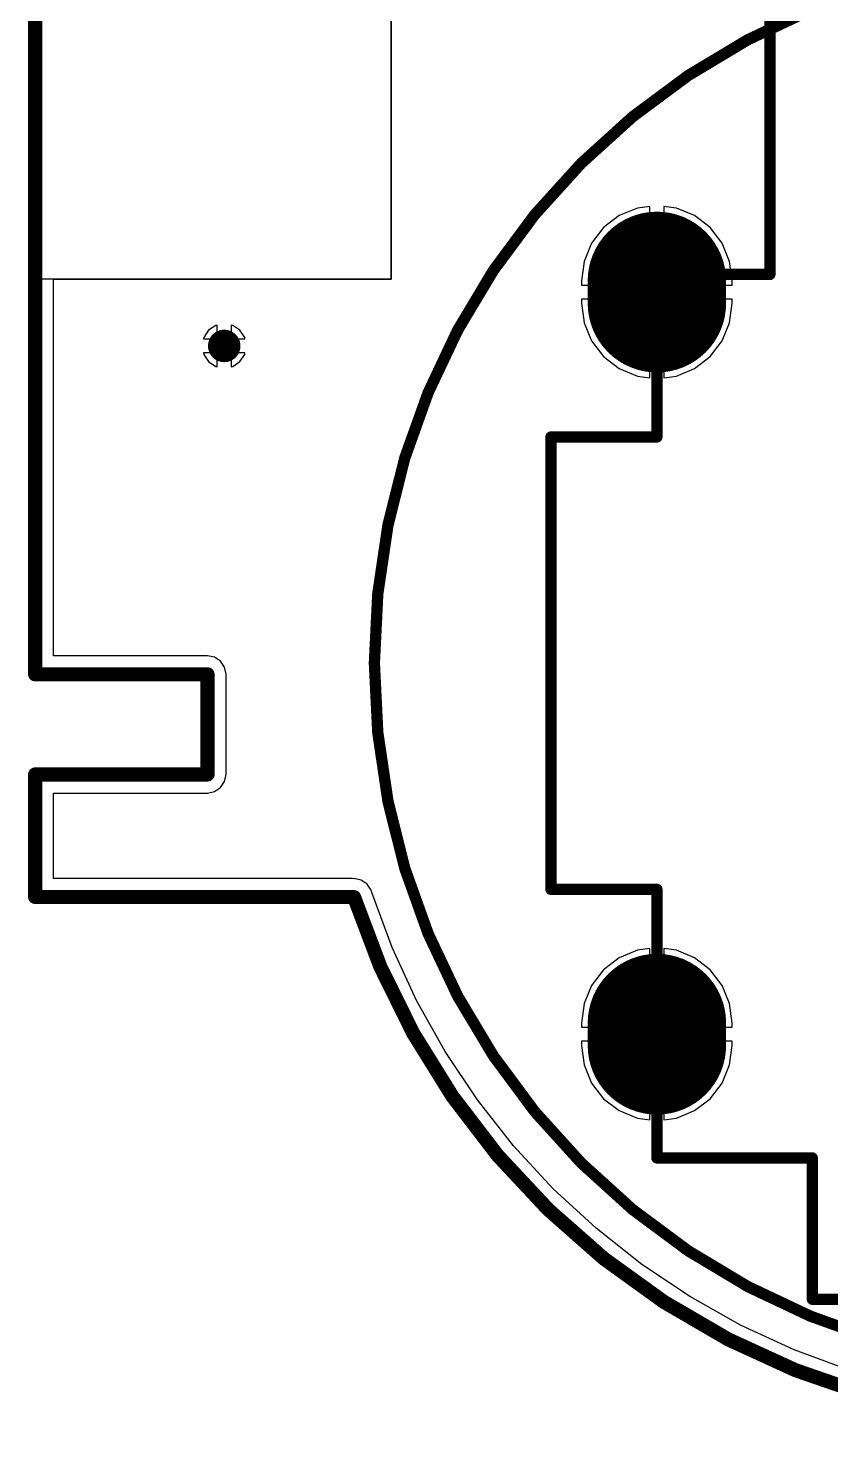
# Model space of a CAD drawing. Extents: x 2.14 to 5.34, y 1.83 to 4.04.
# Drawn here: x 2.145 to 2.713, y 1.83 to 2.823 of the extents above; entities that cross this region are included whole.
import ezdxf

# ---------------------------------------------------------------- set-up
doc = ezdxf.new("R2010")
doc.units = 0
for name, color, linetype in [('BOTTOMLAYER', 5, 'CONTINUOUS'), ('BOTTOMOVERLAY', 54, 'CONTINUOUS'), ('BOTTOMSOLDER', 6, 'CONTINUOUS'), ('KEEPOUTLAYER', 6, 'CONTINUOUS'), ('MECHANICAL1', 6, 'CONTINUOUS'), ('MULTILAYER', 9, 'CONTINUOUS'), ('PADHOLELAYER', 156, 'CONTINUOUS'), ('TOPLAYER', 1, 'CONTINUOUS'), ('TOPSOLDER', 216, 'CONTINUOUS'), ('VIAHOLELAYER', 16, 'CONTINUOUS')]:
    doc.layers.add(name, color=color, linetype=linetype)

msp = doc.modelspace()

# ---------------------------------------------------------------- linework, layer by layer
at = {"layer": 'BOTTOMLAYER'}
for p, q in [((2.401575, 2.645669), (2.401575, 2.908441)), ((2.575961, 2.695903), (2.563099, 2.690575)), ((2.584764, 2.697062), (2.575961, 2.695903)), ((2.584764, 2.641516), (2.584764, 2.697062)), ((2.603567, 2.695903), (2.594764, 2.697062)), ((2.594764, 2.697062), (2.594764, 2.641516)), ((2.616429, 2.690575), (2.603567, 2.695903)), ((2.552054, 2.6821), (2.543579, 2.671055)), ((2.563099, 2.690575), (2.552054, 2.6821)), ((2.627474, 2.6821), (2.616429, 2.690575)), ((2.635949, 2.671055), (2.627474, 2.6821)), ((2.543579, 2.671055), (2.538251, 2.658193)), ((2.641277, 2.658193), (2.635949, 2.671055)), ((2.538251, 2.658193), (2.536434, 2.64439)), ((2.643094, 2.64439), (2.641277, 2.658193)), ((2.162733, 2.379268), (2.162733, 2.645669)), ((2.162733, 2.645669), (2.401575, 2.645669)), ((2.536434, 2.64439), (2.536434, 2.641516)), ((2.643094, 2.641516), (2.643094, 2.64439)), ((2.536434, 2.641516), (2.584764, 2.641516)), ((2.594764, 2.641516), (2.643094, 2.641516)), ((2.584764, 2.631516), (2.536434, 2.631516)), ((2.536434, 2.631516), (2.536434, 2.628642)), ((2.536434, 2.628642), (2.538251, 2.614839)), ((2.584764, 2.57597), (2.584764, 2.631516)), ((2.643094, 2.631516), (2.594764, 2.631516)), ((2.594764, 2.631516), (2.594764, 2.57597)), ((2.641277, 2.614839), (2.643094, 2.628642)), ((2.643094, 2.628642), (2.643094, 2.631516)), ((2.277466, 2.612907), (2.272381, 2.609509)), ((2.278465, 2.613106), (2.277466, 2.612907)), ((2.278465, 2.603425), (2.278465, 2.613106)), ((2.289463, 2.612907), (2.288465, 2.613106)), ((2.288465, 2.613106), (2.288465, 2.603425)), ((2.294549, 2.609509), (2.289463, 2.612907)), ((2.538251, 2.614839), (2.543579, 2.601977)), ((2.635949, 2.601977), (2.641277, 2.614839)), ((2.268983, 2.604424), (2.268784, 2.603425)), ((2.268784, 2.603425), (2.278465, 2.603425)), ((2.272381, 2.609509), (2.268983, 2.604424)), ((2.288465, 2.603425), (2.298145, 2.603425)), ((2.297947, 2.604424), (2.294549, 2.609509)), ((2.298145, 2.603425), (2.297947, 2.604424)), ((2.543579, 2.601977), (2.552054, 2.590932)), ((2.627474, 2.590932), (2.635949, 2.601977)), ((2.278465, 2.593425), (2.268784, 2.593425)), ((2.268784, 2.593425), (2.268983, 2.592427)), ((2.268983, 2.592427), (2.272381, 2.587341)), ((2.278465, 2.583744), (2.278465, 2.593425)), ((2.298145, 2.593425), (2.288465, 2.593425)), ((2.288465, 2.593425), (2.288465, 2.583744)), ((2.294549, 2.587341), (2.297947, 2.592427)), ((2.297947, 2.592427), (2.298145, 2.593425)), ((2.272381, 2.587341), (2.277466, 2.583943)), ((2.277466, 2.583943), (2.278465, 2.583744)), ((2.288465, 2.583744), (2.289463, 2.583943)), ((2.289463, 2.583943), (2.294549, 2.587341)), ((2.552054, 2.590932), (2.563099, 2.582456)), ((2.563099, 2.582456), (2.575961, 2.577129)), ((2.603567, 2.577129), (2.616429, 2.582456)), ((2.616429, 2.582456), (2.627474, 2.590932)), ((2.575961, 2.577129), (2.584764, 2.57597)), ((2.594764, 2.57597), (2.603567, 2.577129)), ((2.271654, 2.379268), (2.162733, 2.379268)), ((2.276677, 2.378269), (2.271654, 2.379268)), ((2.280935, 2.375423), (2.276677, 2.378269)), ((2.283781, 2.371165), (2.280935, 2.375423)), ((2.28478, 2.366142), (2.283781, 2.371165)), ((2.28478, 2.295275), (2.28478, 2.366142)), ((2.283781, 2.290252), (2.28478, 2.295275)), ((2.276677, 2.283148), (2.280935, 2.285994)), ((2.280935, 2.285994), (2.283781, 2.290252)), ((2.162732, 2.221788), (2.162732, 2.282149)), ((2.162732, 2.282149), (2.271654, 2.282149)), ((2.271654, 2.282149), (2.276677, 2.283148)), ((2.374016, 2.221788), (2.162732, 2.221788)), ((2.375181, 2.221556), (2.374016, 2.221788)), ((2.375405, 2.2216), (2.375181, 2.221556)), ((2.380428, 2.220601), (2.375405, 2.2216)), ((2.384687, 2.217756), (2.380428, 2.220601)), ((2.387532, 2.213497), (2.384687, 2.217756)), ((2.387731, 2.212498), (2.387532, 2.213497)), ((2.387774, 2.212472), (2.387731, 2.212498)), ((2.387992, 2.211701), (2.387774, 2.212472)), ((2.387774, 2.212472), (2.387774, 2.212472)), ((2.40229, 2.172943), (2.387992, 2.211701)), ((2.419586, 2.135426), (2.40229, 2.172943)), ((2.563099, 2.165572), (2.552054, 2.157097)), ((2.575961, 2.1709), (2.563099, 2.165572)), ((2.584764, 2.172059), (2.575961, 2.1709)), ((2.584764, 2.116513), (2.584764, 2.172059)), ((2.603567, 2.1709), (2.594764, 2.172059)), ((2.594764, 2.172059), (2.594764, 2.116513)), ((2.616429, 2.165572), (2.603567, 2.1709)), ((2.627474, 2.157097), (2.616429, 2.165572)), ((2.552054, 2.157097), (2.543579, 2.146052)), ((2.635949, 2.146052), (2.627474, 2.157097)), ((2.543579, 2.146052), (2.538251, 2.13319)), ((2.641277, 2.13319), (2.635949, 2.146052)), ((2.439771, 2.099382), (2.419586, 2.135426)), ((2.538251, 2.13319), (2.536434, 2.119387)), ((2.643094, 2.119387), (2.641277, 2.13319)), ((2.536434, 2.119387), (2.536434, 2.116513)), ((2.536434, 2.116513), (2.584764, 2.116513)), ((2.594764, 2.116513), (2.643094, 2.116513)), ((2.643094, 2.116513), (2.643094, 2.119387)), ((2.584764, 2.106513), (2.536434, 2.106513)), ((2.536434, 2.106513), (2.536434, 2.103639)), ((2.584764, 2.050967), (2.584764, 2.106513)), ((2.643094, 2.106513), (2.594764, 2.106513)), ((2.594764, 2.106513), (2.594764, 2.050967)), ((2.643094, 2.103639), (2.643094, 2.106513)), ((2.462723, 2.065033), (2.439771, 2.099382)), ((2.536434, 2.103639), (2.538251, 2.089836)), ((2.641277, 2.089836), (2.643094, 2.103639)), ((2.538251, 2.089836), (2.543579, 2.076974)), ((2.635949, 2.076974), (2.641277, 2.089836)), ((2.543579, 2.076974), (2.552054, 2.065929)), ((2.627474, 2.065929), (2.635949, 2.076974)), ((2.552054, 2.065929), (2.563099, 2.057453)), ((2.616429, 2.057453), (2.627474, 2.065929)), ((2.488298, 2.032591), (2.462723, 2.065033)), ((2.563099, 2.057453), (2.575961, 2.052126)), ((2.603567, 2.052126), (2.616429, 2.057453)), ((2.575961, 2.052126), (2.584764, 2.050967)), ((2.594764, 2.050967), (2.603567, 2.052126)), ((2.516341, 2.002255), (2.488298, 2.032591)), ((2.546677, 1.974212), (2.516341, 2.002255)), ((2.579119, 1.948637), (2.546677, 1.974212)), ((2.613469, 1.925685), (2.579119, 1.948637)), ((2.649513, 1.9055), (2.613469, 1.925685)), ((2.687029, 1.888204), (2.649513, 1.9055)), ((2.725787, 1.873906), (2.687029, 1.888204))]:
    msp.add_line(p, q, dxfattribs=at)
at = {"layer": 'BOTTOMLAYER', "const_width": 0.09}
for points in [[(2.589764, 2.628642), (2.589764, 2.64439)], [(2.589764, 2.103639), (2.589764, 2.119387)]]:
    msp.add_lwpolyline(points, dxfattribs=at)
at = {"layer": 'BOTTOMLAYER'}
for points, const_width in [([(2.567264, 2.64439, 1), (2.612264, 2.64439, 1)], 0.045), ([(2.567264, 2.628642, 1), (2.612264, 2.628642, 1)], 0.045), ([(2.279715, 2.598425, 1), (2.287215, 2.598425, 1)], 0.0075), ([(2.567264, 2.119387, 1), (2.612264, 2.119387, 1)], 0.045), ([(2.567264, 2.103639, 1), (2.612264, 2.103639, 1)], 0.045)]:
    msp.add_lwpolyline(points, format="xyb", close=True, dxfattribs=dict(at, const_width=const_width))
at = {"layer": 'BOTTOMOVERLAY'}
for points, const_width in [([(3.389764, 2.374013, 1), (2.389764, 2.374013, 1)], 0.008), ([(2.387764, 2.374013, 1), (2.391764, 2.374013, 1)], 0.004)]:
    msp.add_lwpolyline(points, format="xyb", close=True, dxfattribs=dict(at, const_width=const_width))
at = {"layer": 'BOTTOMSOLDER', "const_width": 0.098}
for points in [[(2.589764, 2.628642), (2.589764, 2.64439)], [(2.589764, 2.103639), (2.589764, 2.119387)]]:
    msp.add_lwpolyline(points, dxfattribs=at)
at = {"layer": 'BOTTOMSOLDER'}
for points, const_width in [([(2.565264, 2.64439, 1), (2.614264, 2.64439, 1)], 0.049), ([(2.565264, 2.628642, 1), (2.614264, 2.628642, 1)], 0.049), ([(2.277715, 2.598425, 1), (2.289215, 2.598425, 1)], 0.0115), ([(2.565264, 2.119387, 1), (2.614264, 2.119387, 1)], 0.049), ([(2.565264, 2.103639, 1), (2.614264, 2.103639, 1)], 0.049)]:
    msp.add_lwpolyline(points, format="xyb", close=True, dxfattribs=dict(at, const_width=const_width))
at = {"layer": 'KEEPOUTLAYER', "const_width": 0.01}
for points in [[(2.149606, 2.366142), (2.149606, 3.767716)], [(2.149606, 2.366142), (2.271654, 2.366142)], [(2.271654, 2.295275), (2.271654, 2.366142)], [(2.149606, 2.208661), (2.149606, 2.295275)], [(2.149606, 2.295275), (2.271654, 2.295275)], [(2.149606, 2.208661), (2.374016, 2.208661)]]:
    msp.add_lwpolyline(points, dxfattribs=at)
msp.add_lwpolyline([(3.427467, 2.373217, -0.853882), (2.375405, 2.208474)], format="xyb", dxfattribs=at)
at = {"layer": 'KEEPOUTLAYER', "const_width": 0.005}
for points in [[(2.147106, 2.366142, 1), (2.152106, 2.366142, 1)], [(2.147106, 2.366142, 1), (2.152106, 2.366142, 1)], [(2.269153, 2.366142, 1), (2.274154, 2.366142, 1)], [(2.269153, 2.366142, 1), (2.274154, 2.366142, 1)], [(2.147106, 2.295275, 1), (2.152106, 2.295275, 1)], [(2.147106, 2.295275, 1), (2.152106, 2.295275, 1)], [(2.269153, 2.295275, 1), (2.274154, 2.295275, 1)], [(2.269153, 2.295275, 1), (2.274154, 2.295275, 1)], [(2.147106, 2.208661, 1), (2.152106, 2.208661, 1)], [(2.147106, 2.208661, 1), (2.152106, 2.208661, 1)], [(2.371516, 2.208661, 1), (2.376516, 2.208661, 1)], [(2.372905, 2.208474, 1), (2.377905, 2.208474, 1)]]:
    msp.add_lwpolyline(points, format="xyb", close=True, dxfattribs=at)
at = {"layer": 'MECHANICAL1', "const_width": 0.008}
for points in [[(2.669764, 2.649016), (2.669764, 2.924016)], [(2.589764, 2.649016), (2.669764, 2.649016)], [(2.589764, 2.534013), (2.589764, 2.649016)], [(2.514764, 2.534013), (2.589764, 2.534013)], [(2.514764, 2.214013), (2.514764, 2.534013)], [(2.514764, 2.214013), (2.589764, 2.214013)], [(2.589764, 2.024013), (2.589764, 2.214013)], [(2.589764, 2.024013), (2.699764, 2.024013)], [(2.699764, 1.924013), (2.699764, 2.024013)], [(2.699764, 1.924013), (3.079764, 1.924013)]]:
    msp.add_lwpolyline(points, dxfattribs=at)
at = {"layer": 'MECHANICAL1', "const_width": 0.004}
for points in [[(2.587764, 2.649016, 1), (2.591764, 2.649016, 1)], [(2.587764, 2.649016, 1), (2.591764, 2.649016, 1)], [(2.667764, 2.649016, 1), (2.671764, 2.649016, 1)], [(2.667764, 2.649016, 1), (2.671764, 2.649016, 1)], [(2.512764, 2.534013, 1), (2.516764, 2.534013, 1)], [(2.512764, 2.534013, 1), (2.516764, 2.534013, 1)], [(2.587764, 2.534013, 1), (2.591764, 2.534013, 1)], [(2.587764, 2.534013, 1), (2.591764, 2.534013, 1)], [(2.512764, 2.214013, 1), (2.516764, 2.214013, 1)], [(2.512764, 2.214013, 1), (2.516764, 2.214013, 1)], [(2.587764, 2.214013, 1), (2.591764, 2.214013, 1)], [(2.587764, 2.214013, 1), (2.591764, 2.214013, 1)], [(2.587764, 2.024013, 1), (2.591764, 2.024013, 1)], [(2.587764, 2.024013, 1), (2.591764, 2.024013, 1)], [(2.697764, 2.024013, 1), (2.701764, 2.024013, 1)], [(2.697764, 2.024013, 1), (2.701764, 2.024013, 1)], [(2.697764, 1.924013, 1), (2.701764, 1.924013, 1)], [(2.697764, 1.924013, 1), (2.701764, 1.924013, 1)]]:
    msp.add_lwpolyline(points, format="xyb", close=True, dxfattribs=at)
at = {"layer": 'MULTILAYER'}
for p, q in [((2.149606, 2.645669), (2.149606, 3.767717)), ((2.401575, 3.767717), (2.401575, 2.645669)), ((2.401575, 2.645669), (2.149606, 2.645669))]:
    msp.add_line(p, q, dxfattribs=at)
at = {"layer": 'MULTILAYER', "const_width": 0.09}
for points in [[(2.589764, 2.628642), (2.589764, 2.64439)], [(2.589764, 2.103639), (2.589764, 2.119387)]]:
    msp.add_lwpolyline(points, dxfattribs=at)
at = {"layer": 'MULTILAYER'}
for points, const_width in [([(2.567264, 2.64439, 1), (2.612264, 2.64439, 1)], 0.045), ([(2.567264, 2.628642, 1), (2.612264, 2.628642, 1)], 0.045), ([(2.279715, 2.598425, 1), (2.287215, 2.598425, 1)], 0.0075), ([(2.567264, 2.119387, 1), (2.612264, 2.119387, 1)], 0.045), ([(2.567264, 2.103639, 1), (2.612264, 2.103639, 1)], 0.045)]:
    msp.add_lwpolyline(points, format="xyb", close=True, dxfattribs=dict(at, const_width=const_width))
at = {"layer": 'PADHOLELAYER', "const_width": 0.0275}
for points in [[(2.576014, 2.636516, 1), (2.603514, 2.636516, 1)], [(2.576014, 2.111513, 1), (2.603514, 2.111513, 1)]]:
    msp.add_lwpolyline(points, format="xyb", close=True, dxfattribs=at)
at = {"layer": 'TOPLAYER'}
for p, q in [((2.401575, 2.645669), (2.401575, 2.908441)), ((2.575961, 2.695903), (2.563099, 2.690575)), ((2.584764, 2.697062), (2.575961, 2.695903)), ((2.584764, 2.641516), (2.584764, 2.697062)), ((2.603567, 2.695903), (2.594764, 2.697062)), ((2.594764, 2.697062), (2.594764, 2.641516)), ((2.616429, 2.690575), (2.603567, 2.695903)), ((2.552054, 2.6821), (2.543579, 2.671055)), ((2.563099, 2.690575), (2.552054, 2.6821)), ((2.627474, 2.6821), (2.616429, 2.690575)), ((2.635949, 2.671055), (2.627474, 2.6821)), ((2.543579, 2.671055), (2.538251, 2.658193)), ((2.641277, 2.658193), (2.635949, 2.671055)), ((2.538251, 2.658193), (2.536434, 2.64439)), ((2.643094, 2.64439), (2.641277, 2.658193)), ((2.162733, 2.379268), (2.162733, 2.645669)), ((2.162733, 2.645669), (2.401575, 2.645669)), ((2.536434, 2.64439), (2.536434, 2.641516)), ((2.643094, 2.641516), (2.643094, 2.64439)), ((2.536434, 2.641516), (2.584764, 2.641516)), ((2.594764, 2.641516), (2.643094, 2.641516)), ((2.584764, 2.631516), (2.536434, 2.631516)), ((2.536434, 2.631516), (2.536434, 2.628642)), ((2.536434, 2.628642), (2.538251, 2.614839)), ((2.584764, 2.57597), (2.584764, 2.631516)), ((2.643094, 2.631516), (2.594764, 2.631516)), ((2.594764, 2.631516), (2.594764, 2.57597)), ((2.641277, 2.614839), (2.643094, 2.628642)), ((2.643094, 2.628642), (2.643094, 2.631516)), ((2.277466, 2.612907), (2.272381, 2.609509)), ((2.278465, 2.613106), (2.277466, 2.612907)), ((2.278465, 2.603425), (2.278465, 2.613106)), ((2.289463, 2.612907), (2.288465, 2.613106)), ((2.288465, 2.613106), (2.288465, 2.603425)), ((2.294549, 2.609509), (2.289463, 2.612907)), ((2.538251, 2.614839), (2.543579, 2.601977)), ((2.635949, 2.601977), (2.641277, 2.614839)), ((2.268983, 2.604424), (2.268784, 2.603425)), ((2.268784, 2.603425), (2.278465, 2.603425)), ((2.272381, 2.609509), (2.268983, 2.604424)), ((2.288465, 2.603425), (2.298145, 2.603425)), ((2.297947, 2.604424), (2.294549, 2.609509)), ((2.298145, 2.603425), (2.297947, 2.604424)), ((2.543579, 2.601977), (2.552054, 2.590932)), ((2.627474, 2.590932), (2.635949, 2.601977)), ((2.278465, 2.593425), (2.268784, 2.593425)), ((2.268784, 2.593425), (2.268983, 2.592427)), ((2.268983, 2.592427), (2.272381, 2.587341)), ((2.278465, 2.583744), (2.278465, 2.593425)), ((2.298145, 2.593425), (2.288465, 2.593425)), ((2.288465, 2.593425), (2.288465, 2.583744)), ((2.294549, 2.587341), (2.297947, 2.592427)), ((2.297947, 2.592427), (2.298145, 2.593425)), ((2.272381, 2.587341), (2.277466, 2.583943)), ((2.277466, 2.583943), (2.278465, 2.583744)), ((2.288465, 2.583744), (2.289463, 2.583943)), ((2.289463, 2.583943), (2.294549, 2.587341)), ((2.552054, 2.590932), (2.563099, 2.582456)), ((2.563099, 2.582456), (2.575961, 2.577129)), ((2.603567, 2.577129), (2.616429, 2.582456)), ((2.616429, 2.582456), (2.627474, 2.590932)), ((2.575961, 2.577129), (2.584764, 2.57597)), ((2.594764, 2.57597), (2.603567, 2.577129)), ((2.271654, 2.379268), (2.162733, 2.379268)), ((2.276677, 2.378269), (2.271654, 2.379268)), ((2.280935, 2.375423), (2.276677, 2.378269)), ((2.283781, 2.371165), (2.280935, 2.375423)), ((2.28478, 2.366142), (2.283781, 2.371165)), ((2.28478, 2.295275), (2.28478, 2.366142)), ((2.283781, 2.290252), (2.28478, 2.295275)), ((2.276677, 2.283148), (2.280935, 2.285994)), ((2.280935, 2.285994), (2.283781, 2.290252)), ((2.162732, 2.221788), (2.162732, 2.282149)), ((2.162732, 2.282149), (2.271654, 2.282149)), ((2.271654, 2.282149), (2.276677, 2.283148)), ((2.374016, 2.221788), (2.162732, 2.221788)), ((2.375181, 2.221556), (2.374016, 2.221788)), ((2.375405, 2.2216), (2.375181, 2.221556)), ((2.380428, 2.220601), (2.375405, 2.2216)), ((2.384687, 2.217756), (2.380428, 2.220601)), ((2.387532, 2.213497), (2.384687, 2.217756)), ((2.387731, 2.212498), (2.387532, 2.213497)), ((2.387774, 2.212472), (2.387731, 2.212498)), ((2.387992, 2.211701), (2.387774, 2.212472)), ((2.387774, 2.212472), (2.387774, 2.212472)), ((2.40229, 2.172943), (2.387992, 2.211701)), ((2.419586, 2.135426), (2.40229, 2.172943)), ((2.563099, 2.165572), (2.552054, 2.157097)), ((2.575961, 2.1709), (2.563099, 2.165572)), ((2.584764, 2.172059), (2.575961, 2.1709)), ((2.584764, 2.116513), (2.584764, 2.172059)), ((2.603567, 2.1709), (2.594764, 2.172059)), ((2.594764, 2.172059), (2.594764, 2.116513)), ((2.616429, 2.165572), (2.603567, 2.1709)), ((2.627474, 2.157097), (2.616429, 2.165572)), ((2.552054, 2.157097), (2.543579, 2.146052)), ((2.635949, 2.146052), (2.627474, 2.157097)), ((2.543579, 2.146052), (2.538251, 2.13319)), ((2.641277, 2.13319), (2.635949, 2.146052)), ((2.439771, 2.099382), (2.419586, 2.135426)), ((2.538251, 2.13319), (2.536434, 2.119387)), ((2.643094, 2.119387), (2.641277, 2.13319)), ((2.536434, 2.119387), (2.536434, 2.116513)), ((2.536434, 2.116513), (2.584764, 2.116513)), ((2.594764, 2.116513), (2.643094, 2.116513)), ((2.643094, 2.116513), (2.643094, 2.119387)), ((2.584764, 2.106513), (2.536434, 2.106513)), ((2.536434, 2.106513), (2.536434, 2.103639)), ((2.584764, 2.050967), (2.584764, 2.106513)), ((2.643094, 2.106513), (2.594764, 2.106513)), ((2.594764, 2.106513), (2.594764, 2.050967)), ((2.643094, 2.103639), (2.643094, 2.106513)), ((2.462723, 2.065033), (2.439771, 2.099382)), ((2.536434, 2.103639), (2.538251, 2.089836)), ((2.641277, 2.089836), (2.643094, 2.103639)), ((2.538251, 2.089836), (2.543579, 2.076974)), ((2.635949, 2.076974), (2.641277, 2.089836)), ((2.543579, 2.076974), (2.552054, 2.065929)), ((2.627474, 2.065929), (2.635949, 2.076974)), ((2.552054, 2.065929), (2.563099, 2.057453)), ((2.616429, 2.057453), (2.627474, 2.065929)), ((2.488298, 2.032591), (2.462723, 2.065033)), ((2.563099, 2.057453), (2.575961, 2.052126)), ((2.603567, 2.052126), (2.616429, 2.057453)), ((2.575961, 2.052126), (2.584764, 2.050967)), ((2.594764, 2.050967), (2.603567, 2.052126)), ((2.516341, 2.002255), (2.488298, 2.032591)), ((2.546677, 1.974212), (2.516341, 2.002255)), ((2.579119, 1.948637), (2.546677, 1.974212)), ((2.613469, 1.925685), (2.579119, 1.948637)), ((2.649513, 1.9055), (2.613469, 1.925685)), ((2.687029, 1.888204), (2.649513, 1.9055)), ((2.725787, 1.873906), (2.687029, 1.888204))]:
    msp.add_line(p, q, dxfattribs=at)
at = {"layer": 'TOPLAYER', "const_width": 0.09}
for points in [[(2.589764, 2.628642), (2.589764, 2.64439)], [(2.589764, 2.103639), (2.589764, 2.119387)]]:
    msp.add_lwpolyline(points, dxfattribs=at)
at = {"layer": 'TOPLAYER'}
for points, const_width in [([(2.567264, 2.64439, 1), (2.612264, 2.64439, 1)], 0.045), ([(2.567264, 2.628642, 1), (2.612264, 2.628642, 1)], 0.045), ([(2.279715, 2.598425, 1), (2.287215, 2.598425, 1)], 0.0075), ([(2.567264, 2.119387, 1), (2.612264, 2.119387, 1)], 0.045), ([(2.567264, 2.103639, 1), (2.612264, 2.103639, 1)], 0.045)]:
    msp.add_lwpolyline(points, format="xyb", close=True, dxfattribs=dict(at, const_width=const_width))
at = {"layer": 'TOPSOLDER', "const_width": 0.098}
for points in [[(2.589764, 2.628642), (2.589764, 2.64439)], [(2.589764, 2.103639), (2.589764, 2.119387)]]:
    msp.add_lwpolyline(points, dxfattribs=at)
at = {"layer": 'TOPSOLDER'}
for points, const_width in [([(2.565264, 2.64439, 1), (2.614264, 2.64439, 1)], 0.049), ([(2.565264, 2.628642, 1), (2.614264, 2.628642, 1)], 0.049), ([(2.277715, 2.598425, 1), (2.289215, 2.598425, 1)], 0.0115), ([(2.565264, 2.119387, 1), (2.614264, 2.119387, 1)], 0.049), ([(2.565264, 2.103639, 1), (2.614264, 2.103639, 1)], 0.049)]:
    msp.add_lwpolyline(points, format="xyb", close=True, dxfattribs=dict(at, const_width=const_width))
at = {"layer": 'VIAHOLELAYER', "const_width": 0.00375}
msp.add_lwpolyline([(2.28159, 2.598425, 1), (2.28534, 2.598425, 1)], format="xyb", close=True, dxfattribs=at)

doc.saveas('drawing.dxf')
